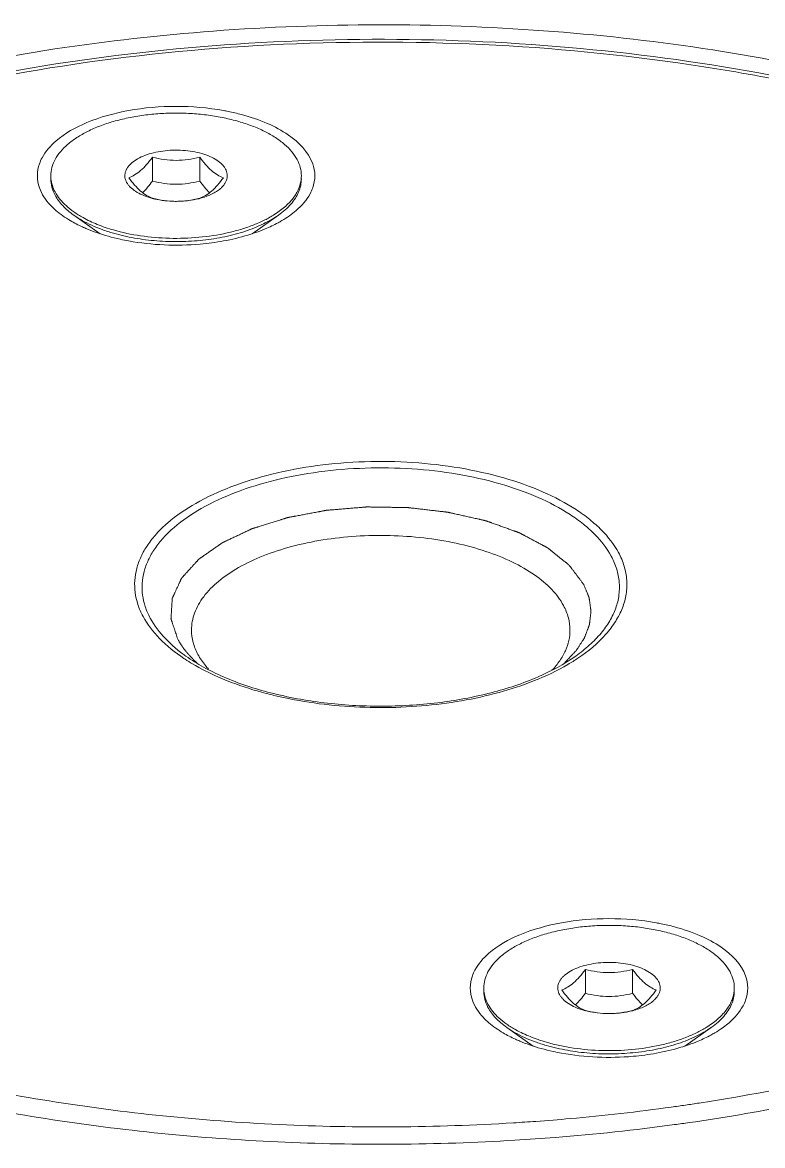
# Model space of a CAD drawing. Header units: millimetres. Extents: x 0 to 4009, y 0 to 2835.
# Drawn here: x 3020.6 to 3055.8, y 2490.8 to 2544.2 of the extents above; entities that cross this region are included whole.
import ezdxf

# ---------------------------------------------------------------- set-up
doc = ezdxf.new("R2010")
doc.units = ezdxf.units.MM
doc.layers.get('0').update_dxf_attribs({"lineweight": 13})

msp = doc.modelspace()

# ---------------------------------------------------------------- linework, layer by layer
for p, q in [((3026.821, 2537.766), (3026.821, 2536.631)), ((3029.071, 2537.766), (3029.071, 2536.631)), ((3024.335, 2534.122), (3023.081, 2535.009)), ((3031.557, 2534.122), (3032.811, 2535.009)), ((3033.661, 2535.234), (3033.332, 2534.98)), ((3046.955, 2514.038), (3046.951, 2514.035)), ((3047.411, 2499.13), (3047.411, 2497.995)), ((3049.661, 2499.13), (3049.661, 2497.995)), ((3044.925, 2495.486), (3043.671, 2496.373)), ((3052.147, 2495.486), (3053.401, 2496.373)), ((3054.252, 2496.598), (3053.923, 2496.344))]:
    msp.add_line(p, q)
for centre, radius, start, end in [((3023.485, 2536.884), 1.498, 180.0105, 185.9078), ((3032.408, 2536.884), 1.496, 354.0492, 359.996), ((3027.734, 2539.314), 3.627, 253.9012, 255.3331), ((3027.946, 2540.538), 4.872, 267.9886, 270.9745), ((3027.947, 2540.489), 4.822, 270.9701, 273.5151), ((3027.951, 2540.425), 4.758, 273.5146, 274.9839), ((3028.118, 2539.464), 3.782, 283.8414, 284.6791), ((3025.513, 2539.173), 5.131, 234.826, 239.5326), ((3030.368, 2539.192), 5.152, 300.4703, 305.1499), ((3026.821, 2541.803), 8.073, 247.2844, 250.808), ((3029.079, 2541.776), 8.045, 289.2014, 292.7385), ((3033.221, 2521.287), 8.845, 236.3501, 236.7834), ((3033.553, 2521.803), 9.459, 236.8147, 239.317), ((3044.076, 2498.249), 1.498, 180.0105, 185.9078), ((3052.999, 2498.248), 1.496, 354.0492, 359.996), ((3048.324, 2500.678), 3.627, 253.9012, 255.3331), ((3048.537, 2501.902), 4.872, 267.9886, 270.9745), ((3048.538, 2501.853), 4.822, 270.9701, 273.5151), ((3048.542, 2501.789), 4.758, 273.5146, 274.9839), ((3048.708, 2500.828), 3.782, 283.8414, 284.6791), ((3046.103, 2500.537), 5.131, 234.826, 239.5326), ((3050.959, 2500.556), 5.152, 300.4703, 305.1499), ((3047.412, 2503.167), 8.073, 247.2844, 250.808), ((3049.669, 2503.14), 8.045, 289.2014, 292.7385), ((3038.479, 2586.275), 94.593, 277.91266, 278.32167), ((3038.601, 2585.438), 93.748, 278.32166, 278.72929), ((3037.772, 2592.783), 101.142, 273.52764, 274.13268), ((3038.442, 2588.891), 98.038, 277.74316, 278.16041)]:
    msp.add_arc(centre, radius, start, end)
for points, knots in [([(3089.277, 2524.023), (3087.844, 2526.831), (3084.341, 2530.668), (3078.522, 2534.672), (3073.032, 2537.48), (3066.793, 2539.848), (3057.438, 2542.419), (3044.811, 2544.202), (3029.399, 2544.119), (3016.837, 2542.198), (3007.587, 2539.522), (3001.45, 2537.083), (2996.091, 2534.221), (2992.95, 2531.951), (2991.565, 2530.752)], [0, 0, 0, 0, 0.088881, 0.141375, 0.199264, 0.262136, 0.329285, 0.472453, 0.620055, 0.762514, 0.829074, 0.891229, 0.948342, 1, 1, 1, 1]), ([(2985.081, 2516.574), (2985.081, 2517.403), (2985.232, 2519.082), (2985.907, 2521.555), (2987.013, 2523.966), (2988.532, 2526.291), (2990.443, 2528.517), (2992.727, 2530.63), (2995.363, 2532.619), (2998.331, 2534.473), (3001.608, 2536.181), (3005.168, 2537.731), (3008.986, 2539.112), (3014.464, 2540.741), (3021.751, 2542.273), (3030.861, 2543.29), (3040.186, 2543.483), (3049.431, 2542.846), (3056.923, 2541.624), (3062.631, 2540.234), (3066.661, 2539.018), (3070.461, 2537.624), (3074.002, 2536.062), (3077.257, 2534.343), (3080.201, 2532.479), (3082.813, 2530.479), (3085.732, 2527.736), (3087.515, 2525.381), (3088.404, 2523.723)], [0, 0, 0, 0, 0.020646, 0.041676, 0.063474, 0.086348, 0.110553, 0.136267, 0.163599, 0.192589, 0.223223, 0.255438, 0.289128, 0.324158, 0.397531, 0.474028, 0.551881, 0.629235, 0.704266, 0.740391, 0.775328, 0.808915, 0.841018, 0.871534, 0.900403, 0.927615, 0.953214, 1, 1, 1, 1]), ([(3087.522, 2524.117), (3087.071, 2524.959), (3085.987, 2526.627), (3083.951, 2528.952), (3081.474, 2531.162), (3078.58, 2533.238), (3075.296, 2535.161), (3071.655, 2536.913), (3067.689, 2538.479), (3063.436, 2539.843), (3058.938, 2540.994), (3052.6, 2542.241), (3044.362, 2543.187), (3034.333, 2543.349), (3024.43, 2542.543), (3016.468, 2541.069), (3010.478, 2539.412), (3006.317, 2537.979), (3002.455, 2536.349), (2998.929, 2534.538), (2995.772, 2532.562), (2993.014, 2530.44), (2991.035, 2528.53), (2989.689, 2526.946), (2988.541, 2525.386), (2987.379, 2523.377), (2986.451, 2520.858), (2986.024, 2518.297), (2986.11, 2515.724), (2986.705, 2513.175), (2987.414, 2511.554), (2987.839, 2510.762)], [0, 0, 0, 0, 0.022934, 0.047544, 0.074031, 0.10249, 0.132931, 0.165291, 0.199452, 0.235247, 0.272476, 0.310905, 0.3903, 0.471244, 0.55141, 0.628527, 0.665302, 0.700574, 0.734151, 0.765882, 0.795666, 0.823463, 0.849311, 0.861546, 0.873352, 0.895795, 0.917016, 0.937486, 0.957762, 0.978422, 1, 1, 1, 1]), ([(3022.23, 2538.534), (3022.662, 2538.908), (3023.788, 2539.529), (3025.742, 2540.062), (3027.945, 2540.248), (3029.46, 2540.12), (3030.203, 2539.985)], [0, 0, 0, 0, 0.206306, 0.454834, 0.727416, 1, 1, 1, 1]), ([(3030.925, 2539.464), (3030.694, 2539.531), (3030.218, 2539.647), (3029.483, 2539.771), (3028.721, 2539.847), (3027.946, 2539.872), (3027.171, 2539.847), (3026.409, 2539.771), (3025.673, 2539.647), (3024.976, 2539.477), (3024.328, 2539.262), (3023.742, 2539.008), (3023.226, 2538.717), (3022.79, 2538.394), (3022.44, 2538.045), (3022.182, 2537.673), (3022.023, 2537.284), (3021.987, 2537.015), (3021.987, 2536.884)], [0, 0, 0, 0, 0.070402, 0.143616, 0.218736, 0.294834, 0.370931, 0.446055, 0.519262, 0.589668, 0.656485, 0.719057, 0.776906, 0.829795, 0.877802, 0.92142, 0.961647, 1, 1, 1, 1]), ([(3030.203, 2539.985), (3030.276, 2539.972), (3030.561, 2539.917), (3030.844, 2539.851), (3031.054, 2539.795)], [0, 0, 0, 0, 0.25414, 1, 1, 1, 1]), ([(3031.054, 2539.795), (3031.472, 2539.684), (3032.251, 2539.42), (3033.493, 2538.768), (3034.247, 2538.019), (3034.445, 2537.457)], [0, 0, 0, 0, 0.306727, 0.577589, 1, 1, 1, 1]), ([(3033.904, 2536.884), (3033.904, 2537.015), (3033.868, 2537.284), (3033.709, 2537.673), (3033.452, 2538.045), (3033.102, 2538.394), (3032.665, 2538.717), (3032.149, 2539.008), (3031.563, 2539.262), (3031.144, 2539.401), (3030.925, 2539.464)], [0, 0, 0, 0, 0.093469, 0.191504, 0.297803, 0.414799, 0.543694, 0.684666, 0.837174, 1, 1, 1, 1]), ([(3021.446, 2537.458), (3021.48, 2537.554), (3021.664, 2537.963), (3021.97, 2538.309), (3022.23, 2538.534)], [0, 0, 0, 0, 0.229745, 1, 1, 1, 1]), ([(3029.164, 2537.939), (3029.021, 2537.98), (3028.723, 2538.047), (3028.261, 2538.1), (3027.788, 2538.107), (3027.32, 2538.069), (3026.876, 2537.987), (3026.472, 2537.863), (3026.123, 2537.704), (3025.922, 2537.567), (3025.836, 2537.493)], [0, 0, 0, 0, 0.128611, 0.263628, 0.401279, 0.537607, 0.668749, 0.791211, 0.902193, 1, 1, 1, 1]), ([(3025.836, 2537.493), (3025.798, 2537.46), (3025.727, 2537.392), (3025.638, 2537.28), (3025.571, 2537.164), (3025.527, 2537.046), (3025.507, 2536.925), (3025.511, 2536.803), (3025.54, 2536.683), (3025.591, 2536.565), (3025.665, 2536.451), (3025.798, 2536.299), (3026.021, 2536.125), (3026.349, 2535.954), (3026.596, 2535.868), (3026.728, 2535.829)], [0, 0, 0, 0, 0.062761, 0.121167, 0.1757, 0.227248, 0.276977, 0.32624, 0.376438, 0.428866, 0.484593, 0.544387, 0.677689, 0.830135, 1, 1, 1, 1]), ([(3026.258, 2537.128), (3026.36, 2537.216), (3026.558, 2537.421), (3026.733, 2537.645), (3026.821, 2537.766)], [0, 0, 0, 0, 0.47416, 1, 1, 1, 1]), ([(3029.071, 2537.766), (3028.887, 2537.72), (3028.515, 2537.643), (3027.946, 2537.601), (3027.376, 2537.643), (3027.004, 2537.72), (3026.821, 2537.766)], [0, 0, 0, 0, 0.249369, 0.5, 0.750631, 1, 1, 1, 1]), ([(3030.196, 2536.791), (3030.099, 2536.827), (3029.899, 2536.92), (3029.613, 2537.131), (3029.333, 2537.421), (3029.159, 2537.645), (3029.071, 2537.766)], [0, 0, 0, 0, 0.203593, 0.435936, 0.703391, 1, 1, 1, 1]), ([(3030.055, 2536.275), (3030.093, 2536.308), (3030.164, 2536.377), (3030.253, 2536.488), (3030.32, 2536.604), (3030.364, 2536.723), (3030.384, 2536.844), (3030.38, 2536.965), (3030.352, 2537.085), (3030.3, 2537.203), (3030.226, 2537.318), (3030.093, 2537.47), (3029.87, 2537.643), (3029.542, 2537.814), (3029.296, 2537.901), (3029.164, 2537.939)], [0, 0, 0, 0, 0.062761, 0.121167, 0.1757, 0.227248, 0.276977, 0.32624, 0.376438, 0.428866, 0.484593, 0.544387, 0.677689, 0.830135, 1, 1, 1, 1]), ([(3021.446, 2536.311), (3021.381, 2536.494), (3021.31, 2536.884), (3021.381, 2537.275), (3021.446, 2537.458)], [0, 0, 0, 0, 0.499811, 1, 1, 1, 1]), ([(3025.696, 2536.791), (3025.792, 2536.827), (3025.992, 2536.92), (3026.17, 2537.051), (3026.258, 2537.128)], [0, 0, 0, 0, 0.467037, 1, 1, 1, 1]), ([(3034.445, 2537.457), (3034.51, 2537.274), (3034.581, 2536.884), (3034.51, 2536.494), (3034.445, 2536.311)], [0, 0, 0, 0, 0.499811, 1, 1, 1, 1]), ([(3022.19, 2535.957), (3022.126, 2536.078), (3022.023, 2536.329), (3021.987, 2536.598), (3021.987, 2536.729)], [0, 0, 0, 0, 0.511935, 1, 1, 1, 1]), ([(3021.995, 2536.73), (3022.006, 2536.625), (3022.052, 2536.411), (3022.138, 2536.21), (3022.191, 2536.112)], [0, 0, 0, 0, 0.48875, 1, 1, 1, 1]), ([(3025.696, 2536.791), (3025.784, 2536.671), (3025.958, 2536.447), (3026.238, 2536.157), (3026.524, 2535.946), (3026.724, 2535.852), (3026.821, 2535.817)], [0, 0, 0, 0, 0.296609, 0.564064, 0.796406, 1, 1, 1, 1]), ([(3026.351, 2536.078), (3026.435, 2536.158), (3026.598, 2536.337), (3026.746, 2536.529), (3026.821, 2536.631)], [0, 0, 0, 0, 0.480006, 1, 1, 1, 1]), ([(3026.821, 2536.631), (3027.004, 2536.585), (3027.376, 2536.508), (3027.946, 2536.465), (3028.515, 2536.508), (3028.887, 2536.585), (3029.071, 2536.631)], [0, 0, 0, 0, 0.249369, 0.5, 0.750631, 1, 1, 1, 1]), ([(3029.071, 2536.631), (3029.145, 2536.529), (3029.293, 2536.337), (3029.457, 2536.158), (3029.54, 2536.078)], [0, 0, 0, 0, 0.520021, 1, 1, 1, 1]), ([(3030.196, 2536.791), (3030.107, 2536.671), (3029.933, 2536.447), (3029.735, 2536.242), (3029.633, 2536.153)], [0, 0, 0, 0, 0.52584, 1, 1, 1, 1]), ([(3033.509, 2535.817), (3033.615, 2535.955), (3033.749, 2536.176), (3033.859, 2536.492), (3033.888, 2536.651), (3033.896, 2536.729)], [0, 0, 0, 0, 0.520142, 0.763527, 1, 1, 1, 1]), ([(3033.904, 2536.729), (3033.904, 2536.624), (3033.882, 2536.412), (3033.816, 2536.208), (3033.774, 2536.109)], [0, 0, 0, 0, 0.492161, 1, 1, 1, 1]), ([(3022.23, 2535.234), (3022.137, 2535.315), (3021.814, 2535.622), (3021.554, 2536.006), (3021.446, 2536.311)], [0, 0, 0, 0, 0.27505, 1, 1, 1, 1]), ([(3023.081, 2535.009), (3022.982, 2535.078), (3022.798, 2535.221), (3022.481, 2535.521), (3022.287, 2535.777), (3022.19, 2535.957)], [0, 0, 0, 0, 0.27524, 0.533045, 1, 1, 1, 1]), ([(3022.191, 2536.112), (3022.322, 2535.868), (3022.61, 2535.527), (3023.085, 2535.149), (3023.367, 2534.974), (3023.518, 2534.891)], [0, 0, 0, 0, 0.45623, 0.716827, 1, 1, 1, 1]), ([(3029.633, 2536.153), (3029.545, 2536.077), (3029.367, 2535.946), (3029.167, 2535.852), (3029.071, 2535.817)], [0, 0, 0, 0, 0.532969, 1, 1, 1, 1]), ([(3029.076, 2535.805), (3029.175, 2535.831), (3029.364, 2535.889), (3029.628, 2535.998), (3029.859, 2536.124), (3029.995, 2536.223), (3030.055, 2536.275)], [0, 0, 0, 0, 0.279516, 0.540776, 0.781432, 1, 1, 1, 1]), ([(3033.774, 2536.109), (3033.731, 2536.008), (3033.622, 2535.805), (3033.405, 2535.522), (3033.132, 2535.252), (3032.923, 2535.088), (3032.811, 2535.009)], [0, 0, 0, 0, 0.223626, 0.463201, 0.721485, 1, 1, 1, 1]), ([(3034.445, 2536.311), (3034.411, 2536.214), (3034.227, 2535.805), (3033.922, 2535.459), (3033.661, 2535.234)], [0, 0, 0, 0, 0.229745, 1, 1, 1, 1]), ([(3026.815, 2535.805), (3026.968, 2535.765), (3027.287, 2535.703), (3027.61, 2535.675), (3027.775, 2535.669)], [0, 0, 0, 0, 0.489329, 1, 1, 1, 1]), ([(3026.821, 2535.817), (3027.004, 2535.771), (3027.376, 2535.695), (3027.946, 2535.652), (3028.515, 2535.695), (3028.887, 2535.771), (3029.071, 2535.817)], [0, 0, 0, 0, 0.249369, 0.5, 0.750631, 1, 1, 1, 1]), ([(3028.364, 2535.684), (3028.421, 2535.689), (3028.642, 2535.713), (3028.862, 2535.752), (3029.022, 2535.792)], [0, 0, 0, 0, 0.256008, 1, 1, 1, 1]), ([(3032.576, 2535.009), (3032.762, 2535.124), (3033.099, 2535.365), (3033.39, 2535.663), (3033.509, 2535.817)], [0, 0, 0, 0, 0.529004, 1, 1, 1, 1]), ([(3024.966, 2534.149), (3024.785, 2534.201), (3024.435, 2534.315), (3023.937, 2534.517), (3023.486, 2534.745), (3023.209, 2534.918), (3023.081, 2535.009)], [0, 0, 0, 0, 0.272061, 0.530387, 0.773325, 1, 1, 1, 1]), ([(3023.518, 2534.891), (3023.736, 2534.769), (3024.21, 2534.547), (3024.706, 2534.379), (3024.966, 2534.304)], [0, 0, 0, 0, 0.479531, 1, 1, 1, 1]), ([(3032.811, 2535.009), (3032.585, 2534.849), (3032.076, 2534.558), (3031.22, 2534.22), (3030.255, 2533.964), (3029.213, 2533.801), (3028.129, 2533.734), (3027.039, 2533.767), (3025.979, 2533.899), (3025.295, 2534.054), (3024.966, 2534.149)], [0, 0, 0, 0, 0.10215, 0.216038, 0.339759, 0.470638, 0.605509, 0.740965, 0.873547, 1, 1, 1, 1]), ([(3030.369, 2534.163), (3030.579, 2534.209), (3030.985, 2534.314), (3031.565, 2534.509), (3032.095, 2534.736), (3032.423, 2534.915), (3032.576, 2535.009)], [0, 0, 0, 0, 0.271073, 0.529371, 0.772859, 1, 1, 1, 1]), ([(3023.703, 2534.356), (3023.633, 2534.386), (3023.362, 2534.504), (3023.099, 2534.64), (3022.911, 2534.751)], [0, 0, 0, 0, 0.259491, 1, 1, 1, 1]), ([(3024.966, 2534.304), (3025.388, 2534.182), (3026.273, 2533.997), (3027.638, 2533.882), (3029.019, 2533.926), (3029.929, 2534.064), (3030.369, 2534.163)], [0, 0, 0, 0, 0.241353, 0.495388, 0.751794, 1, 1, 1, 1]), ([(3032.981, 2534.751), (3032.92, 2534.715), (3032.663, 2534.57), (3032.395, 2534.443), (3032.188, 2534.356)], [0, 0, 0, 0, 0.240482, 1, 1, 1, 1]), ([(3025.689, 2533.783), (3025.555, 2533.807), (3025.041, 2533.911), (3024.534, 2534.051), (3024.167, 2534.179)], [0, 0, 0, 0, 0.258636, 1, 1, 1, 1]), ([(3030.203, 2533.783), (3029.836, 2533.716), (3028.339, 2533.519), (3026.806, 2533.58), (3025.689, 2533.783)], [0, 0, 0, 0, 0.24761, 1, 1, 1, 1]), ([(3031.725, 2534.179), (3031.605, 2534.137), (3031.107, 2533.975), (3030.595, 2533.854), (3030.203, 2533.783)], [0, 0, 0, 0, 0.240931, 1, 1, 1, 1]), ([(3026.372, 2515.925), (3026.276, 2516.104), (3026.115, 2516.472), (3025.98, 2517.05), (3025.961, 2517.634), (3026.057, 2518.215), (3026.268, 2518.787), (3026.59, 2519.343), (3027.017, 2519.878), (3027.749, 2520.584), (3028.92, 2521.378), (3030.598, 2522.147), (3032.54, 2522.74), (3034.674, 2523.135), (3036.921, 2523.318), (3039.196, 2523.281), (3041.415, 2523.026), (3043.493, 2522.563), (3045.354, 2521.909), (3046.711, 2521.202), (3047.616, 2520.553), (3048.339, 2519.909), (3048.777, 2519.349), (3048.989, 2518.955)], [0, 0, 0, 0, 0.021577, 0.042257, 0.062544, 0.08302, 0.104248, 0.126701, 0.150738, 0.176595, 0.234131, 0.299418, 0.371459, 0.448606, 0.528805, 0.609781, 0.689207, 0.764865, 0.834811, 0.897585, 0.926053, 0.952554, 1, 1, 1, 1]), ([(3026.714, 2515.843), (3026.621, 2516.018), (3026.465, 2516.374), (3026.333, 2516.935), (3026.315, 2517.501), (3026.408, 2518.065), (3026.613, 2518.619), (3026.925, 2519.159), (3027.339, 2519.678), (3028.049, 2520.363), (3029.184, 2521.132), (3030.812, 2521.878), (3032.695, 2522.453), (3034.765, 2522.836), (3036.944, 2523.013), (3039.151, 2522.978), (3041.302, 2522.731), (3043.318, 2522.282), (3045.123, 2521.647), (3046.438, 2520.962), (3047.316, 2520.332), (3048.017, 2519.708), (3048.442, 2519.165), (3048.647, 2518.782)], [0, 0, 0, 0, 0.021578, 0.042258, 0.062544, 0.08302, 0.104248, 0.126701, 0.150738, 0.176595, 0.234131, 0.299418, 0.371459, 0.448606, 0.528805, 0.609781, 0.689207, 0.764865, 0.834811, 0.897585, 0.926052, 0.952554, 1, 1, 1, 1]), ([(3028.021, 2514.846), (3028.008, 2514.887), (3027.981, 2514.967), (3027.942, 2515.087), (3027.902, 2515.208), (3027.869, 2515.308), (3027.842, 2515.388), (3027.822, 2515.448), (3027.802, 2515.508), (3027.782, 2515.569), (3027.766, 2515.619), (3027.752, 2515.659), (3027.742, 2515.689), (3027.732, 2515.719), (3027.724, 2515.744), (3027.717, 2515.764), (3027.713, 2515.777), (3027.71, 2515.787), (3027.707, 2515.794), (3027.705, 2515.8), (3027.704, 2515.805), (3027.703, 2515.807), (3027.702, 2515.809), (3027.703, 2515.811), (3027.703, 2515.814), (3027.703, 2515.818), (3027.703, 2515.824), (3027.704, 2515.832), (3027.705, 2515.842), (3027.705, 2515.855), (3027.707, 2515.875), (3027.708, 2515.901), (3027.71, 2515.931), (3027.712, 2515.962), (3027.715, 2516.002), (3027.718, 2516.053), (3027.722, 2516.114), (3027.727, 2516.195), (3027.733, 2516.297), (3027.74, 2516.398), (3027.745, 2516.48), (3027.748, 2516.541), (3027.752, 2516.592), (3027.754, 2516.632), (3027.756, 2516.663), (3027.758, 2516.693), (3027.76, 2516.719), (3027.761, 2516.739), (3027.762, 2516.752), (3027.762, 2516.762), (3027.763, 2516.769), (3027.763, 2516.776), (3027.763, 2516.78), (3027.764, 2516.783), (3027.764, 2516.785), (3027.765, 2516.786), (3027.766, 2516.789), (3027.768, 2516.793), (3027.771, 2516.799), (3027.774, 2516.807), (3027.779, 2516.817), (3027.784, 2516.829), (3027.794, 2516.849), (3027.805, 2516.874), (3027.819, 2516.903), (3027.832, 2516.933), (3027.851, 2516.973), (3027.874, 2517.022), (3027.901, 2517.082), (3027.938, 2517.161), (3027.983, 2517.26), (3028.029, 2517.359), (3028.066, 2517.438), (3028.093, 2517.498), (3028.116, 2517.547), (3028.134, 2517.587), (3028.148, 2517.617), (3028.162, 2517.646), (3028.173, 2517.671), (3028.182, 2517.691), (3028.188, 2517.703), (3028.193, 2517.713), (3028.196, 2517.721), (3028.199, 2517.727), (3028.201, 2517.731), (3028.202, 2517.734), (3028.203, 2517.735), (3028.204, 2517.737), (3028.207, 2517.74), (3028.21, 2517.744), (3028.216, 2517.75), (3028.222, 2517.757), (3028.231, 2517.766), (3028.241, 2517.778), (3028.258, 2517.797), (3028.279, 2517.82), (3028.305, 2517.849), (3028.331, 2517.877), (3028.365, 2517.915), (3028.407, 2517.962), (3028.458, 2518.018), (3028.526, 2518.094), (3028.612, 2518.188), (3028.697, 2518.282), (3028.765, 2518.358), (3028.816, 2518.414), (3028.858, 2518.461), (3028.893, 2518.499), (3028.918, 2518.527), (3028.944, 2518.556), (3028.965, 2518.579), (3028.982, 2518.598), (3028.993, 2518.61), (3029.001, 2518.619), (3029.007, 2518.626), (3029.013, 2518.632), (3029.017, 2518.636), (3029.019, 2518.639), (3029.02, 2518.641), (3029.023, 2518.642), (3029.025, 2518.644), (3029.031, 2518.648), (3029.038, 2518.653), (3029.047, 2518.659), (3029.059, 2518.667), (3029.074, 2518.678), (3029.097, 2518.694), (3029.127, 2518.715), (3029.162, 2518.74), (3029.198, 2518.765), (3029.245, 2518.798), (3029.304, 2518.839), (3029.375, 2518.889), (3029.47, 2518.955), (3029.588, 2519.037), (3029.707, 2519.12), (3029.801, 2519.186), (3029.872, 2519.236), (3029.932, 2519.277), (3029.979, 2519.31), (3030.014, 2519.335), (3030.05, 2519.36), (3030.079, 2519.38), (3030.103, 2519.397), (3030.118, 2519.407), (3030.13, 2519.415), (3030.139, 2519.422), (3030.146, 2519.427), (3030.151, 2519.43), (3030.154, 2519.432), (3030.156, 2519.434), (3030.159, 2519.435), (3030.163, 2519.437), (3030.169, 2519.44), (3030.179, 2519.444), (3030.19, 2519.45), (3030.205, 2519.457), (3030.223, 2519.465), (3030.253, 2519.479), (3030.29, 2519.497), (3030.334, 2519.518), (3030.379, 2519.538), (3030.438, 2519.566), (3030.512, 2519.601), (3030.601, 2519.643), (3030.72, 2519.698), (3030.868, 2519.768), (3031.016, 2519.838), (3031.134, 2519.893), (3031.223, 2519.935), (3031.297, 2519.97), (3031.357, 2519.998), (3031.401, 2520.019), (3031.446, 2520.039), (3031.483, 2520.057), (3031.512, 2520.071), (3031.531, 2520.079), (3031.546, 2520.086), (3031.557, 2520.092), (3031.566, 2520.096), (3031.573, 2520.099), (3031.576, 2520.101), (3031.579, 2520.102), (3031.582, 2520.103), (3031.587, 2520.104), (3031.594, 2520.107), (3031.605, 2520.11), (3031.618, 2520.114), (3031.635, 2520.12), (3031.657, 2520.126), (3031.691, 2520.137), (3031.734, 2520.151), (3031.786, 2520.167), (3031.838, 2520.183), (3031.907, 2520.204), (3031.993, 2520.231), (3032.096, 2520.264), (3032.234, 2520.307), (3032.407, 2520.361), (3032.579, 2520.414), (3032.717, 2520.458), (3032.82, 2520.49), (3032.907, 2520.517), (3032.976, 2520.538), (3033.027, 2520.555), (3033.079, 2520.571), (3033.122, 2520.584), (3033.157, 2520.595), (3033.178, 2520.602), (3033.195, 2520.607), (3033.208, 2520.611), (3033.219, 2520.614), (3033.227, 2520.617), (3033.231, 2520.618), (3033.234, 2520.619), (3033.238, 2520.62), (3033.243, 2520.621), (3033.251, 2520.622), (3033.263, 2520.625), (3033.278, 2520.627), (3033.297, 2520.631), (3033.321, 2520.636), (3033.36, 2520.643), (3033.408, 2520.652), (3033.466, 2520.663), (3033.525, 2520.674), (3033.602, 2520.689), (3033.699, 2520.707), (3033.815, 2520.729), (3033.97, 2520.758), (3034.163, 2520.795), (3034.357, 2520.831), (3034.512, 2520.861), (3034.628, 2520.882), (3034.725, 2520.901), (3034.802, 2520.915), (3034.86, 2520.926), (3034.918, 2520.937), (3034.967, 2520.946), (3035.005, 2520.954), (3035.034, 2520.959), (3035.058, 2520.964), (3035.075, 2520.967), (3035.085, 2520.969), (3035.092, 2520.97), (3035.1, 2520.971), (3035.11, 2520.972), (3035.127, 2520.973), (3035.152, 2520.975), (3035.183, 2520.978), (3035.223, 2520.981), (3035.273, 2520.985), (3035.333, 2520.99), (3035.393, 2520.995), (3035.473, 2521.002), (3035.574, 2521.01), (3035.694, 2521.02), (3035.854, 2521.033), (3036.055, 2521.05), (3036.256, 2521.067), (3036.416, 2521.08), (3036.536, 2521.09), (3036.657, 2521.1), (3036.757, 2521.108), (3036.837, 2521.115), (3036.887, 2521.119), (3036.928, 2521.122), (3036.958, 2521.125), (3036.983, 2521.127), (3037, 2521.128), (3037.01, 2521.129), (3037.018, 2521.13), (3037.025, 2521.129), (3037.036, 2521.129), (3037.053, 2521.129), (3037.079, 2521.129), (3037.109, 2521.128), (3037.15, 2521.128), (3037.201, 2521.127), (3037.282, 2521.125), (3037.384, 2521.124), (3037.505, 2521.122), (3037.627, 2521.12), (3037.79, 2521.117), (3037.993, 2521.114), (3038.196, 2521.111), (3038.359, 2521.109), (3038.481, 2521.107), (3038.603, 2521.105), (3038.704, 2521.103), (3038.786, 2521.102), (3038.836, 2521.101), (3038.877, 2521.1), (3038.908, 2521.1), (3038.933, 2521.099), (3038.951, 2521.099), (3038.961, 2521.099), (3038.969, 2521.099), (3038.976, 2521.098), (3038.986, 2521.097), (3039.003, 2521.095), (3039.028, 2521.092), (3039.058, 2521.089), (3039.097, 2521.084), (3039.147, 2521.078), (3039.226, 2521.069), (3039.325, 2521.058), (3039.444, 2521.044), (3039.563, 2521.03), (3039.721, 2521.012), (3039.919, 2520.989), (3040.117, 2520.966), (3040.276, 2520.948), (3040.395, 2520.934), (3040.494, 2520.923), (3040.573, 2520.914), (3040.632, 2520.907), (3040.692, 2520.9), (3040.741, 2520.894), (3040.781, 2520.89), (3040.811, 2520.886), (3040.835, 2520.883), (3040.853, 2520.881), (3040.863, 2520.88), (3040.87, 2520.88), (3040.877, 2520.878), (3040.887, 2520.876), (3040.903, 2520.872), (3040.927, 2520.867), (3040.955, 2520.86), (3040.993, 2520.852), (3041.04, 2520.841), (3041.096, 2520.828), (3041.153, 2520.816), (3041.228, 2520.799), (3041.323, 2520.777), (3041.436, 2520.752), (3041.587, 2520.718), (3041.775, 2520.675), (3041.964, 2520.632), (3042.115, 2520.598), (3042.228, 2520.573), (3042.322, 2520.552), (3042.398, 2520.535), (3042.454, 2520.522), (3042.511, 2520.509), (3042.558, 2520.498), (3042.596, 2520.49), (3042.619, 2520.485), (3042.638, 2520.48), (3042.652, 2520.477), (3042.664, 2520.474), (3042.672, 2520.473), (3042.677, 2520.471), (3042.681, 2520.471), (3042.684, 2520.47), (3042.688, 2520.468), (3042.695, 2520.466), (3042.705, 2520.462), (3042.718, 2520.457), (3042.734, 2520.451), (3042.755, 2520.444), (3042.788, 2520.432), (3042.829, 2520.417), (3042.879, 2520.4), (3042.928, 2520.382), (3042.995, 2520.358), (3043.077, 2520.329), (3043.176, 2520.293), (3043.309, 2520.246), (3043.474, 2520.187), (3043.639, 2520.128), (3043.772, 2520.08), (3043.871, 2520.045), (3043.953, 2520.015), (3044.019, 2519.991), (3044.069, 2519.974), (3044.119, 2519.956), (3044.16, 2519.941), (3044.193, 2519.929), (3044.214, 2519.922), (3044.23, 2519.916), (3044.243, 2519.912), (3044.253, 2519.908), (3044.26, 2519.905), (3044.264, 2519.904), (3044.268, 2519.903), (3044.27, 2519.901), (3044.274, 2519.899), (3044.28, 2519.896), (3044.288, 2519.892), (3044.299, 2519.886), (3044.313, 2519.879), (3044.33, 2519.869), (3044.358, 2519.854), (3044.393, 2519.836), (3044.434, 2519.814), (3044.476, 2519.792), (3044.532, 2519.762), (3044.601, 2519.725), (3044.685, 2519.68), (3044.796, 2519.621), (3044.935, 2519.547), (3045.075, 2519.473), (3045.186, 2519.414), (3045.269, 2519.369), (3045.339, 2519.332), (3045.395, 2519.302), (3045.436, 2519.28), (3045.478, 2519.258), (3045.513, 2519.239), (3045.541, 2519.225), (3045.558, 2519.215), (3045.572, 2519.208), (3045.583, 2519.202), (3045.591, 2519.198), (3045.597, 2519.195), (3045.601, 2519.193), (3045.604, 2519.191), (3045.605, 2519.19), (3045.608, 2519.188), (3045.613, 2519.184), (3045.62, 2519.178), (3045.628, 2519.172), (3045.638, 2519.163), (3045.652, 2519.153), (3045.673, 2519.135), (3045.7, 2519.114), (3045.733, 2519.088), (3045.765, 2519.062), (3045.808, 2519.028), (3045.862, 2518.984), (3045.927, 2518.933), (3046.013, 2518.864), (3046.121, 2518.778), (3046.228, 2518.691), (3046.314, 2518.622), (3046.379, 2518.571), (3046.433, 2518.528), (3046.476, 2518.493), (3046.508, 2518.467), (3046.541, 2518.441), (3046.568, 2518.42), (3046.589, 2518.403), (3046.603, 2518.392), (3046.613, 2518.383), (3046.621, 2518.377), (3046.628, 2518.371), (3046.633, 2518.368), (3046.636, 2518.365), (3046.638, 2518.364), (3046.639, 2518.362), (3046.641, 2518.36), (3046.644, 2518.355), (3046.649, 2518.349), (3046.654, 2518.342), (3046.661, 2518.332), (3046.671, 2518.32), (3046.685, 2518.301), (3046.703, 2518.277), (3046.725, 2518.248), (3046.747, 2518.219), (3046.777, 2518.18), (3046.813, 2518.131), (3046.857, 2518.073), (3046.916, 2517.996), (3046.989, 2517.899), (3047.076, 2517.783), (3047.164, 2517.667), (3047.252, 2517.551), (3047.311, 2517.473), (3047.34, 2517.435)], [0, 0, 0, 0, 0.007812, 0.015625, 0.023438, 0.03125, 0.035156, 0.039062, 0.042969, 0.046875, 0.050781, 0.052734, 0.054688, 0.056641, 0.058594, 0.05957, 0.060547, 0.061035, 0.061523, 0.062012, 0.062256, 0.062378, 0.0625, 0.062622, 0.062744, 0.062988, 0.063477, 0.063965, 0.064453, 0.06543, 0.066406, 0.068359, 0.070312, 0.072266, 0.074219, 0.078125, 0.082031, 0.085938, 0.09375, 0.101562, 0.105469, 0.109375, 0.113281, 0.115234, 0.117188, 0.119141, 0.121094, 0.12207, 0.123047, 0.123535, 0.124023, 0.124512, 0.124756, 0.124878, 0.125, 0.125122, 0.125244, 0.125488, 0.125977, 0.126465, 0.126953, 0.12793, 0.128906, 0.130859, 0.132812, 0.134766, 0.136719, 0.140625, 0.144531, 0.148438, 0.15625, 0.164062, 0.167969, 0.171875, 0.175781, 0.177734, 0.179688, 0.181641, 0.183594, 0.18457, 0.185547, 0.186035, 0.186523, 0.187012, 0.187256, 0.187378, 0.1875, 0.187622, 0.187744, 0.187988, 0.188477, 0.188965, 0.189453, 0.19043, 0.191406, 0.193359, 0.195312, 0.197266, 0.199219, 0.203125, 0.207031, 0.210938, 0.21875, 0.226562, 0.230469, 0.234375, 0.238281, 0.240234, 0.242188, 0.244141, 0.246094, 0.24707, 0.248047, 0.248535, 0.249023, 0.249512, 0.249756, 0.249878, 0.25, 0.250122, 0.250244, 0.250488, 0.250977, 0.251465, 0.251953, 0.25293, 0.253906, 0.255859, 0.257812, 0.259766, 0.261719, 0.265625, 0.269531, 0.273438, 0.28125, 0.289062, 0.292969, 0.296875, 0.300781, 0.302734, 0.304688, 0.306641, 0.308594, 0.30957, 0.310547, 0.311035, 0.311523, 0.312012, 0.312256, 0.312378, 0.3125, 0.312622, 0.312744, 0.312988, 0.313477, 0.313965, 0.314453, 0.31543, 0.316406, 0.318359, 0.320312, 0.322266, 0.324219, 0.328125, 0.332031, 0.335938, 0.34375, 0.351562, 0.355469, 0.359375, 0.363281, 0.365234, 0.367188, 0.369141, 0.371094, 0.37207, 0.373047, 0.373535, 0.374023, 0.374512, 0.374756, 0.374878, 0.375, 0.375122, 0.375244, 0.375488, 0.375977, 0.376465, 0.376953, 0.37793, 0.378906, 0.380859, 0.382812, 0.384766, 0.386719, 0.390625, 0.394531, 0.398438, 0.40625, 0.414062, 0.417969, 0.421875, 0.425781, 0.427734, 0.429688, 0.431641, 0.433594, 0.43457, 0.435547, 0.436035, 0.436523, 0.437012, 0.437256, 0.437378, 0.4375, 0.437622, 0.437744, 0.437988, 0.438477, 0.438965, 0.439453, 0.44043, 0.441406, 0.443359, 0.445312, 0.447266, 0.449219, 0.453125, 0.457031, 0.460938, 0.46875, 0.476562, 0.480469, 0.484375, 0.488281, 0.490234, 0.492188, 0.494141, 0.496094, 0.49707, 0.498047, 0.499023, 0.499512, 0.499756, 0.5, 0.500244, 0.500488, 0.500977, 0.501953, 0.50293, 0.503906, 0.505859, 0.507812, 0.509766, 0.511719, 0.515625, 0.519531, 0.523438, 0.53125, 0.539062, 0.542969, 0.546875, 0.550781, 0.554688, 0.556641, 0.558594, 0.55957, 0.560547, 0.561523, 0.562012, 0.562256, 0.5625, 0.562744, 0.562988, 0.563477, 0.564453, 0.56543, 0.566406, 0.568359, 0.570312, 0.574219, 0.578125, 0.582031, 0.585938, 0.59375, 0.601562, 0.605469, 0.609375, 0.613281, 0.617188, 0.619141, 0.621094, 0.62207, 0.623047, 0.624023, 0.624512, 0.624756, 0.625, 0.625244, 0.625488, 0.625977, 0.626953, 0.62793, 0.628906, 0.630859, 0.632812, 0.636719, 0.640625, 0.644531, 0.648438, 0.65625, 0.664062, 0.667969, 0.671875, 0.675781, 0.677734, 0.679688, 0.681641, 0.683594, 0.68457, 0.685547, 0.686523, 0.687012, 0.687256, 0.6875, 0.687744, 0.687988, 0.688477, 0.689453, 0.69043, 0.691406, 0.693359, 0.695312, 0.697266, 0.699219, 0.703125, 0.707031, 0.710938, 0.71875, 0.726562, 0.730469, 0.734375, 0.738281, 0.740234, 0.742188, 0.744141, 0.746094, 0.74707, 0.748047, 0.748535, 0.749023, 0.749512, 0.749756, 0.749878, 0.75, 0.750122, 0.750244, 0.750488, 0.750977, 0.751465, 0.751953, 0.75293, 0.753906, 0.755859, 0.757812, 0.759766, 0.761719, 0.765625, 0.769531, 0.773438, 0.78125, 0.789062, 0.792969, 0.796875, 0.800781, 0.802734, 0.804688, 0.806641, 0.808594, 0.80957, 0.810547, 0.811035, 0.811523, 0.812012, 0.812256, 0.812378, 0.8125, 0.812622, 0.812744, 0.812988, 0.813477, 0.813965, 0.814453, 0.81543, 0.816406, 0.818359, 0.820312, 0.822266, 0.824219, 0.828125, 0.832031, 0.835938, 0.84375, 0.851562, 0.855469, 0.859375, 0.863281, 0.865234, 0.867188, 0.869141, 0.871094, 0.87207, 0.873047, 0.873535, 0.874023, 0.874512, 0.874756, 0.874878, 0.875, 0.875122, 0.875244, 0.875488, 0.875977, 0.876465, 0.876953, 0.87793, 0.878906, 0.880859, 0.882812, 0.884766, 0.886719, 0.890625, 0.894531, 0.898438, 0.90625, 0.914062, 0.917969, 0.921875, 0.925781, 0.927734, 0.929688, 0.931641, 0.933594, 0.93457, 0.935547, 0.936035, 0.936523, 0.937012, 0.937256, 0.937378, 0.9375, 0.937622, 0.937744, 0.937988, 0.938477, 0.938965, 0.939453, 0.94043, 0.941406, 0.943359, 0.945312, 0.947266, 0.949219, 0.953125, 0.957031, 0.960938, 0.96875, 0.976562, 0.984375, 0.992188, 1, 1, 1, 1]), ([(3028.681, 2515.275), (3028.681, 2515.41), (3028.706, 2515.684), (3028.857, 2516.237), (3029.249, 2516.919), (3029.976, 2517.646), (3030.94, 2518.293), (3032.114, 2518.841), (3033.463, 2519.277), (3034.945, 2519.587), (3036.514, 2519.761), (3038.119, 2519.793), (3039.711, 2519.683), (3041.238, 2519.434), (3042.653, 2519.054), (3043.911, 2518.555), (3044.975, 2517.951), (3045.813, 2517.259), (3046.226, 2516.716), (3046.374, 2516.439)], [0, 0, 0, 0, 0.019742, 0.039958, 0.083293, 0.132543, 0.188745, 0.251852, 0.321076, 0.395123, 0.472369, 0.550996, 0.629102, 0.704818, 0.776418, 0.84244, 0.901839, 0.954189, 1, 1, 1, 1]), ([(3048.989, 2518.955), (3049.099, 2518.749), (3049.278, 2518.325), (3049.405, 2517.654), (3049.377, 2516.979), (3049.194, 2516.313), (3048.863, 2515.665), (3048.205, 2514.802), (3047.544, 2514.26), (3047.058, 2513.936)], [0, 0, 0, 0, 0.117675, 0.23014, 0.341215, 0.455127, 0.575641, 0.705629, 1, 1, 1, 1]), ([(3048.647, 2518.782), (3048.751, 2518.588), (3048.921, 2518.19), (3049.047, 2517.56), (3049.031, 2516.925), (3048.874, 2516.298), (3048.582, 2515.686), (3048.158, 2515.097), (3047.61, 2514.537), (3047.184, 2514.201), (3046.955, 2514.038)], [0, 0, 0, 0, 0.11867, 0.232149, 0.344024, 0.458311, 0.578658, 0.707911, 0.848, 1, 1, 1, 1]), ([(3047.34, 2517.435), (3047.355, 2517.396), (3047.386, 2517.319), (3047.425, 2517.223), (3047.456, 2517.146), (3047.479, 2517.088), (3047.503, 2517.031), (3047.526, 2516.973), (3047.545, 2516.925), (3047.559, 2516.891), (3047.567, 2516.872), (3047.572, 2516.858), (3047.578, 2516.843), (3047.583, 2516.832), (3047.586, 2516.825), (3047.587, 2516.822), (3047.588, 2516.82), (3047.588, 2516.817), (3047.589, 2516.813), (3047.59, 2516.807), (3047.591, 2516.797), (3047.593, 2516.784), (3047.596, 2516.764), (3047.6, 2516.739), (3047.604, 2516.709), (3047.61, 2516.668), (3047.62, 2516.598), (3047.631, 2516.517), (3047.643, 2516.437), (3047.651, 2516.377), (3047.659, 2516.326), (3047.664, 2516.286), (3047.669, 2516.256), (3047.672, 2516.231), (3047.675, 2516.211), (3047.677, 2516.198), (3047.678, 2516.188), (3047.679, 2516.182), (3047.68, 2516.177), (3047.68, 2516.175), (3047.68, 2516.172), (3047.68, 2516.169), (3047.679, 2516.162), (3047.677, 2516.15), (3047.676, 2516.135), (3047.674, 2516.12), (3047.672, 2516.1), (3047.668, 2516.065), (3047.662, 2516.014), (3047.655, 2515.954), (3047.648, 2515.894), (3047.641, 2515.833), (3047.634, 2515.773), (3047.628, 2515.722), (3047.623, 2515.682), (3047.62, 2515.652), (3047.616, 2515.622), (3047.614, 2515.597), (3047.611, 2515.577), (3047.61, 2515.564), (3047.609, 2515.554), (3047.608, 2515.546), (3047.607, 2515.54), (3047.607, 2515.536), (3047.606, 2515.533), (3047.606, 2515.531), (3047.605, 2515.529), (3047.604, 2515.527), (3047.603, 2515.523), (3047.6, 2515.516), (3047.598, 2515.509), (3047.594, 2515.499), (3047.589, 2515.487), (3047.582, 2515.467), (3047.572, 2515.442), (3047.561, 2515.412), (3047.55, 2515.383), (3047.535, 2515.343), (3047.516, 2515.293), (3047.494, 2515.234), (3047.471, 2515.175), (3047.449, 2515.115), (3047.426, 2515.056), (3047.408, 2515.006), (3047.394, 2514.971), (3047.387, 2514.952), (3047.381, 2514.937), (3047.376, 2514.922), (3047.371, 2514.911), (3047.369, 2514.903), (3047.367, 2514.9), (3047.367, 2514.898), (3047.365, 2514.895), (3047.363, 2514.891), (3047.359, 2514.885), (3047.353, 2514.876), (3047.345, 2514.864), (3047.333, 2514.846), (3047.318, 2514.822), (3047.3, 2514.794), (3047.275, 2514.757), (3047.233, 2514.692), (3047.184, 2514.617), (3047.136, 2514.543), (3047.1, 2514.487), (3047.069, 2514.44), (3047.045, 2514.403), (3047.027, 2514.375), (3047.012, 2514.351), (3047, 2514.333), (3046.992, 2514.321), (3046.986, 2514.312), (3046.982, 2514.306), (3046.979, 2514.302), (3046.978, 2514.299), (3046.975, 2514.297), (3046.973, 2514.294), (3046.966, 2514.287), (3046.956, 2514.277), (3046.943, 2514.263), (3046.93, 2514.249), (3046.912, 2514.23), (3046.881, 2514.198), (3046.837, 2514.151), (3046.784, 2514.095), (3046.731, 2514.04), (3046.678, 2513.984), (3046.608, 2513.91), (3046.52, 2513.817), (3046.449, 2513.742), (3046.414, 2513.705)], [0, 0, 0, 0, 0.03125, 0.0625, 0.078125, 0.09375, 0.109375, 0.125, 0.140625, 0.148438, 0.152344, 0.15625, 0.160156, 0.164062, 0.165039, 0.166016, 0.166504, 0.166992, 0.167969, 0.169922, 0.171875, 0.175781, 0.179688, 0.1875, 0.195312, 0.203125, 0.21875, 0.25, 0.265625, 0.28125, 0.296875, 0.304688, 0.3125, 0.320312, 0.324219, 0.328125, 0.330078, 0.332031, 0.333008, 0.333496, 0.333984, 0.334961, 0.335938, 0.339844, 0.34375, 0.347656, 0.351562, 0.359375, 0.375, 0.390625, 0.40625, 0.421875, 0.4375, 0.453125, 0.460938, 0.46875, 0.476562, 0.484375, 0.488281, 0.492188, 0.494141, 0.496094, 0.498047, 0.499023, 0.499512, 0.5, 0.500488, 0.500977, 0.501953, 0.503906, 0.505859, 0.507812, 0.511719, 0.515625, 0.523438, 0.53125, 0.539062, 0.546875, 0.5625, 0.578125, 0.59375, 0.609375, 0.625, 0.640625, 0.648438, 0.652344, 0.65625, 0.660156, 0.664062, 0.665039, 0.666016, 0.666504, 0.666992, 0.667969, 0.669922, 0.671875, 0.675781, 0.679688, 0.6875, 0.695312, 0.703125, 0.71875, 0.75, 0.765625, 0.78125, 0.796875, 0.804688, 0.8125, 0.820312, 0.824219, 0.828125, 0.830078, 0.832031, 0.833008, 0.833496, 0.833984, 0.834961, 0.835938, 0.839844, 0.84375, 0.847656, 0.851562, 0.859375, 0.875, 0.890625, 0.90625, 0.921875, 0.9375, 0.96875, 1, 1, 1, 1]), ([(3046.374, 2516.439), (3046.472, 2516.257), (3046.626, 2515.878), (3046.681, 2515.472), (3046.681, 2515.275)], [0, 0, 0, 0, 0.511753, 1, 1, 1, 1]), ([(3028.32, 2513.924), (3027.902, 2514.202), (3027.162, 2514.789), (3026.578, 2515.541), (3026.372, 2515.925)], [0, 0, 0, 0, 0.53543, 1, 1, 1, 1]), ([(3027.756, 2514.556), (3027.646, 2514.655), (3027.247, 2515.039), (3026.905, 2515.486), (3026.714, 2515.843)], [0, 0, 0, 0, 0.267715, 1, 1, 1, 1]), ([(3028.987, 2514.11), (3028.889, 2514.292), (3028.735, 2514.671), (3028.681, 2515.077), (3028.681, 2515.275)], [0, 0, 0, 0, 0.511847, 1, 1, 1, 1]), ([(3046.681, 2515.275), (3046.681, 2515.109), (3046.643, 2514.771), (3046.475, 2514.276), (3046.2, 2513.796), (3045.958, 2513.501), (3045.824, 2513.358)], [0, 0, 0, 0, 0.231355, 0.47078, 0.725265, 1, 1, 1, 1]), ([(3028.41, 2514.035), (3028.352, 2514.077), (3028.126, 2514.241), (3027.91, 2514.417), (3027.756, 2514.556)], [0, 0, 0, 0, 0.257465, 1, 1, 1, 1]), ([(3028.929, 2513.721), (3028.907, 2513.742), (3028.873, 2513.774), (3028.829, 2513.816), (3028.8, 2513.843), (3028.778, 2513.864), (3028.764, 2513.878), (3028.754, 2513.887), (3028.749, 2513.892), (3028.743, 2513.898), (3028.736, 2513.906), (3028.719, 2513.923), (3028.694, 2513.95), (3028.66, 2513.985), (3028.632, 2514.015), (3028.609, 2514.038), (3028.595, 2514.053), (3028.584, 2514.065), (3028.577, 2514.072), (3028.571, 2514.078), (3028.567, 2514.082), (3028.564, 2514.087), (3028.556, 2514.095), (3028.546, 2514.107), (3028.532, 2514.124), (3028.517, 2514.14), (3028.498, 2514.162), (3028.48, 2514.184), (3028.461, 2514.207), (3028.446, 2514.223), (3028.435, 2514.237), (3028.426, 2514.246), (3028.422, 2514.252), (3028.418, 2514.256), (3028.414, 2514.261), (3028.41, 2514.267), (3028.402, 2514.278), (3028.39, 2514.293), (3028.376, 2514.311), (3028.357, 2514.336), (3028.334, 2514.366), (3028.31, 2514.397), (3028.292, 2514.421), (3028.28, 2514.436), (3028.27, 2514.449), (3028.264, 2514.458), (3028.258, 2514.467), (3028.245, 2514.486), (3028.227, 2514.514), (3028.202, 2514.551), (3028.177, 2514.588), (3028.158, 2514.616), (3028.145, 2514.635), (3028.14, 2514.643), (3028.136, 2514.649), (3028.132, 2514.655), (3028.126, 2514.666), (3028.117, 2514.681), (3028.103, 2514.705), (3028.085, 2514.736), (3028.057, 2514.785), (3028.035, 2514.822), (3028.021, 2514.846)], [0, 0, 0, 0, 0.0625, 0.09375, 0.125, 0.140625, 0.15625, 0.164062, 0.167969, 0.171875, 0.179688, 0.1875, 0.21875, 0.25, 0.28125, 0.296875, 0.3125, 0.320312, 0.328125, 0.332031, 0.335938, 0.339844, 0.34375, 0.359375, 0.375, 0.390625, 0.40625, 0.4375, 0.453125, 0.46875, 0.484375, 0.492188, 0.496094, 0.5, 0.503906, 0.507812, 0.515625, 0.53125, 0.546875, 0.5625, 0.59375, 0.625, 0.640625, 0.65625, 0.664062, 0.671875, 0.679688, 0.6875, 0.71875, 0.75, 0.78125, 0.8125, 0.820312, 0.828125, 0.832031, 0.835938, 0.84375, 0.859375, 0.875, 0.90625, 0.9375, 1, 1, 1, 1]), ([(3028.413, 2514.034), (3028.68, 2513.845), (3029.262, 2513.486), (3030.585, 2512.844), (3032.499, 2512.214), (3035.016, 2511.756), (3037.686, 2511.6), (3040.355, 2511.757), (3042.873, 2512.217), (3045.092, 2512.949), (3046.399, 2513.645), (3046.954, 2514.038)], [0, 0, 0, 0, 0.050501, 0.105504, 0.227176, 0.360604, 0.500158, 0.6397, 0.773092, 0.894705, 1, 1, 1, 1]), ([(3029.485, 2513.415), (3029.435, 2513.47), (3029.249, 2513.686), (3029.087, 2513.924), (3028.987, 2514.11)], [0, 0, 0, 0, 0.261504, 1, 1, 1, 1]), ([(3030.379, 2512.864), (3030.231, 2512.923), (3029.665, 2513.16), (3029.116, 2513.438), (3028.726, 2513.669)], [0, 0, 0, 0, 0.260897, 1, 1, 1, 1]), ([(3047.058, 2513.936), (3046.904, 2513.832), (3046.233, 2513.414), (3045.515, 2513.075), (3044.953, 2512.853)], [0, 0, 0, 0, 0.235228, 1, 1, 1, 1]), ([(3044.953, 2512.853), (3044.419, 2512.641), (3043.288, 2512.27), (3041.501, 2511.878), (3039.608, 2511.638), (3037.662, 2511.559), (3035.717, 2511.641), (3033.826, 2511.884), (3032.041, 2512.279), (3030.912, 2512.651), (3030.379, 2512.864)], [0, 0, 0, 0, 0.115903, 0.23951, 0.368483, 0.500195, 0.631882, 0.760779, 0.884262, 1, 1, 1, 1]), ([(3052.829, 2492.776), (3055.919, 2493.251), (3060.45, 2494.179), (3066.238, 2495.903), (3070.242, 2497.374), (3073.946, 2499.03), (3077.316, 2500.858), (3080.32, 2502.839), (3082.123, 2504.302), (3082.949, 2505.057)], [0, 0, 0, 0, 0.284642, 0.41998, 0.549569, 0.672764, 0.789067, 0.898172, 1, 1, 1, 1]), ([(3052.358, 2491.846), (3055.552, 2492.304), (3061.689, 2493.494), (3070.271, 2496.181), (3077.691, 2499.627), (3081.972, 2502.547), (3083.796, 2504.127)], [0, 0, 0, 0, 0.283458, 0.548027, 0.788034, 1, 1, 1, 1]), ([(3051.516, 2500.828), (3051.285, 2500.895), (3050.809, 2501.011), (3050.073, 2501.135), (3049.311, 2501.211), (3048.536, 2501.236), (3047.761, 2501.211), (3047, 2501.135), (3046.264, 2501.011), (3045.566, 2500.841), (3044.919, 2500.626), (3044.333, 2500.372), (3043.817, 2500.081), (3043.381, 2499.759), (3043.03, 2499.409), (3042.773, 2499.037), (3042.614, 2498.648), (3042.578, 2498.379), (3042.578, 2498.248)], [0, 0, 0, 0, 0.070402, 0.143616, 0.218736, 0.294834, 0.370931, 0.446055, 0.519262, 0.589668, 0.656485, 0.719057, 0.776906, 0.829795, 0.877802, 0.92142, 0.961647, 1, 1, 1, 1]), ([(3042.821, 2499.898), (3043.253, 2500.272), (3044.379, 2500.893), (3046.333, 2501.426), (3048.536, 2501.612), (3050.05, 2501.484), (3050.794, 2501.349)], [0, 0, 0, 0, 0.206306, 0.454834, 0.727416, 1, 1, 1, 1]), ([(3050.794, 2501.349), (3050.866, 2501.336), (3051.152, 2501.281), (3051.435, 2501.215), (3051.644, 2501.159)], [0, 0, 0, 0, 0.25414, 1, 1, 1, 1]), ([(3054.495, 2498.248), (3054.495, 2498.379), (3054.459, 2498.648), (3054.3, 2499.037), (3054.043, 2499.409), (3053.692, 2499.759), (3053.256, 2500.081), (3052.74, 2500.372), (3052.154, 2500.626), (3051.734, 2500.765), (3051.516, 2500.828)], [0, 0, 0, 0, 0.093469, 0.191504, 0.297803, 0.414799, 0.543694, 0.684666, 0.837174, 1, 1, 1, 1]), ([(3051.644, 2501.159), (3052.063, 2501.048), (3052.842, 2500.785), (3054.084, 2500.132), (3054.838, 2499.383), (3055.036, 2498.821)], [0, 0, 0, 0, 0.306727, 0.577589, 1, 1, 1, 1]), ([(3042.037, 2498.822), (3042.071, 2498.918), (3042.255, 2499.327), (3042.56, 2499.673), (3042.821, 2499.898)], [0, 0, 0, 0, 0.229745, 1, 1, 1, 1]), ([(3049.754, 2499.303), (3049.611, 2499.344), (3049.313, 2499.411), (3048.852, 2499.464), (3048.378, 2499.471), (3047.911, 2499.433), (3047.467, 2499.351), (3047.063, 2499.228), (3046.714, 2499.068), (3046.513, 2498.931), (3046.427, 2498.857)], [0, 0, 0, 0, 0.128611, 0.263628, 0.401279, 0.537607, 0.668749, 0.791211, 0.902193, 1, 1, 1, 1]), ([(3046.849, 2498.492), (3046.951, 2498.58), (3047.149, 2498.785), (3047.323, 2499.009), (3047.411, 2499.13)], [0, 0, 0, 0, 0.47416, 1, 1, 1, 1]), ([(3049.661, 2499.13), (3049.478, 2499.084), (3049.106, 2499.008), (3048.536, 2498.965), (3047.967, 2499.008), (3047.595, 2499.084), (3047.411, 2499.13)], [0, 0, 0, 0, 0.249369, 0.5, 0.750631, 1, 1, 1, 1]), ([(3050.786, 2498.155), (3050.69, 2498.191), (3050.49, 2498.284), (3050.203, 2498.496), (3049.924, 2498.785), (3049.75, 2499.009), (3049.661, 2499.13)], [0, 0, 0, 0, 0.203593, 0.435936, 0.703391, 1, 1, 1, 1]), ([(3050.646, 2497.639), (3050.684, 2497.673), (3050.755, 2497.741), (3050.844, 2497.852), (3050.911, 2497.968), (3050.955, 2498.087), (3050.975, 2498.208), (3050.971, 2498.329), (3050.943, 2498.45), (3050.891, 2498.568), (3050.817, 2498.682), (3050.684, 2498.834), (3050.461, 2499.007), (3050.133, 2499.178), (3049.886, 2499.265), (3049.754, 2499.303)], [0, 0, 0, 0, 0.062761, 0.121167, 0.1757, 0.227248, 0.276977, 0.32624, 0.376438, 0.428866, 0.484593, 0.544387, 0.677689, 0.830135, 1, 1, 1, 1]), ([(3042.037, 2497.675), (3041.972, 2497.858), (3041.901, 2498.248), (3041.972, 2498.639), (3042.037, 2498.822)], [0, 0, 0, 0, 0.499811, 1, 1, 1, 1]), ([(3046.427, 2498.857), (3046.389, 2498.824), (3046.318, 2498.756), (3046.229, 2498.644), (3046.162, 2498.529), (3046.118, 2498.41), (3046.098, 2498.289), (3046.102, 2498.167), (3046.13, 2498.047), (3046.182, 2497.929), (3046.256, 2497.815), (3046.389, 2497.663), (3046.612, 2497.489), (3046.94, 2497.318), (3047.187, 2497.232), (3047.319, 2497.194)], [0, 0, 0, 0, 0.062761, 0.121167, 0.1757, 0.227248, 0.276977, 0.32624, 0.376438, 0.428866, 0.484593, 0.544387, 0.677689, 0.830135, 1, 1, 1, 1]), ([(3046.286, 2498.155), (3046.383, 2498.191), (3046.583, 2498.284), (3046.761, 2498.415), (3046.849, 2498.492)], [0, 0, 0, 0, 0.467037, 1, 1, 1, 1]), ([(3055.036, 2498.821), (3055.101, 2498.638), (3055.172, 2498.248), (3055.101, 2497.858), (3055.036, 2497.675)], [0, 0, 0, 0, 0.499811, 1, 1, 1, 1]), ([(3002.744, 2498.453), (3004.156, 2497.803), (3007.113, 2496.592), (3011.777, 2495.068), (3016.742, 2493.804), (3021.95, 2492.815), (3027.342, 2492.112), (3034.705, 2491.565), (3040.284, 2491.605), (3043.995, 2491.833)], [0, 0, 0, 0, 0.110553, 0.227092, 0.348823, 0.474822, 0.604065, 0.735456, 1, 1, 1, 1]), ([(3042.781, 2497.321), (3042.716, 2497.442), (3042.614, 2497.693), (3042.578, 2497.962), (3042.578, 2498.093)], [0, 0, 0, 0, 0.511935, 1, 1, 1, 1]), ([(3042.586, 2498.094), (3042.597, 2497.989), (3042.642, 2497.775), (3042.729, 2497.574), (3042.781, 2497.476)], [0, 0, 0, 0, 0.48875, 1, 1, 1, 1]), ([(3046.286, 2498.155), (3046.375, 2498.035), (3046.549, 2497.811), (3046.828, 2497.521), (3047.115, 2497.31), (3047.315, 2497.216), (3047.411, 2497.181)], [0, 0, 0, 0, 0.296609, 0.564064, 0.796406, 1, 1, 1, 1]), ([(3046.942, 2497.442), (3047.026, 2497.522), (3047.189, 2497.701), (3047.337, 2497.893), (3047.411, 2497.995)], [0, 0, 0, 0, 0.480006, 1, 1, 1, 1]), ([(3047.411, 2497.995), (3047.595, 2497.949), (3047.967, 2497.872), (3048.536, 2497.83), (3049.106, 2497.872), (3049.478, 2497.949), (3049.661, 2497.995)], [0, 0, 0, 0, 0.249369, 0.5, 0.750631, 1, 1, 1, 1]), ([(3049.661, 2497.995), (3049.736, 2497.893), (3049.884, 2497.701), (3050.047, 2497.522), (3050.131, 2497.442)], [0, 0, 0, 0, 0.520021, 1, 1, 1, 1]), ([(3050.786, 2498.155), (3050.698, 2498.035), (3050.524, 2497.811), (3050.326, 2497.606), (3050.224, 2497.518)], [0, 0, 0, 0, 0.52584, 1, 1, 1, 1]), ([(3054.099, 2497.181), (3054.205, 2497.319), (3054.34, 2497.54), (3054.449, 2497.856), (3054.479, 2498.015), (3054.487, 2498.093)], [0, 0, 0, 0, 0.520142, 0.763527, 1, 1, 1, 1]), ([(3054.495, 2498.093), (3054.495, 2497.988), (3054.472, 2497.776), (3054.407, 2497.572), (3054.365, 2497.473)], [0, 0, 0, 0, 0.492161, 1, 1, 1, 1]), ([(3002.232, 2497.572), (3005.195, 2496.25), (3011.611, 2493.999), (3021.877, 2491.809), (3032.833, 2490.728), (3040.311, 2490.78), (3044.062, 2491.007)], [0, 0, 0, 0, 0.227942, 0.475755, 0.735956, 1, 1, 1, 1]), ([(3042.821, 2496.598), (3042.728, 2496.679), (3042.405, 2496.986), (3042.144, 2497.37), (3042.037, 2497.675)], [0, 0, 0, 0, 0.27505, 1, 1, 1, 1]), ([(3042.781, 2497.476), (3042.913, 2497.232), (3043.2, 2496.891), (3043.676, 2496.513), (3043.958, 2496.338), (3044.108, 2496.255)], [0, 0, 0, 0, 0.45623, 0.716827, 1, 1, 1, 1]), ([(3050.224, 2497.518), (3050.135, 2497.441), (3049.958, 2497.31), (3049.758, 2497.216), (3049.661, 2497.181)], [0, 0, 0, 0, 0.532969, 1, 1, 1, 1]), ([(3049.667, 2497.169), (3049.765, 2497.195), (3049.954, 2497.253), (3050.218, 2497.362), (3050.45, 2497.488), (3050.585, 2497.587), (3050.646, 2497.639)], [0, 0, 0, 0, 0.279516, 0.540776, 0.781432, 1, 1, 1, 1]), ([(3054.365, 2497.473), (3054.321, 2497.372), (3054.212, 2497.169), (3053.995, 2496.886), (3053.723, 2496.616), (3053.514, 2496.452), (3053.401, 2496.373)], [0, 0, 0, 0, 0.223626, 0.463201, 0.721485, 1, 1, 1, 1]), ([(3055.036, 2497.675), (3055.002, 2497.578), (3054.818, 2497.169), (3054.512, 2496.824), (3054.252, 2496.598)], [0, 0, 0, 0, 0.229745, 1, 1, 1, 1]), ([(3043.671, 2496.373), (3043.573, 2496.442), (3043.389, 2496.585), (3043.071, 2496.885), (3042.878, 2497.142), (3042.781, 2497.321)], [0, 0, 0, 0, 0.27524, 0.533045, 1, 1, 1, 1]), ([(3047.406, 2497.17), (3047.559, 2497.129), (3047.877, 2497.067), (3048.2, 2497.039), (3048.366, 2497.033)], [0, 0, 0, 0, 0.489329, 1, 1, 1, 1]), ([(3047.411, 2497.181), (3047.595, 2497.135), (3047.967, 2497.059), (3048.536, 2497.016), (3049.106, 2497.059), (3049.478, 2497.135), (3049.661, 2497.181)], [0, 0, 0, 0, 0.249369, 0.5, 0.750631, 1, 1, 1, 1]), ([(3048.955, 2497.049), (3049.012, 2497.053), (3049.233, 2497.077), (3049.452, 2497.116), (3049.613, 2497.156)], [0, 0, 0, 0, 0.256008, 1, 1, 1, 1]), ([(3053.166, 2496.373), (3053.352, 2496.488), (3053.69, 2496.729), (3053.981, 2497.027), (3054.099, 2497.181)], [0, 0, 0, 0, 0.529004, 1, 1, 1, 1]), ([(3045.557, 2495.513), (3045.376, 2495.565), (3045.025, 2495.679), (3044.528, 2495.881), (3044.076, 2496.109), (3043.8, 2496.282), (3043.671, 2496.373)], [0, 0, 0, 0, 0.272061, 0.530387, 0.773325, 1, 1, 1, 1]), ([(3053.401, 2496.373), (3053.176, 2496.213), (3052.666, 2495.922), (3051.81, 2495.584), (3050.845, 2495.328), (3049.804, 2495.165), (3048.72, 2495.098), (3047.63, 2495.131), (3046.57, 2495.263), (3045.886, 2495.418), (3045.557, 2495.513)], [0, 0, 0, 0, 0.10215, 0.216038, 0.339759, 0.470638, 0.605509, 0.740965, 0.873547, 1, 1, 1, 1]), ([(3050.96, 2495.527), (3051.169, 2495.573), (3051.575, 2495.678), (3052.155, 2495.873), (3052.686, 2496.101), (3053.014, 2496.279), (3053.166, 2496.373)], [0, 0, 0, 0, 0.271073, 0.529371, 0.772859, 1, 1, 1, 1]), ([(3044.294, 2495.72), (3044.223, 2495.75), (3043.953, 2495.868), (3043.69, 2496.004), (3043.502, 2496.115)], [0, 0, 0, 0, 0.259491, 1, 1, 1, 1]), ([(3044.108, 2496.255), (3044.327, 2496.133), (3044.801, 2495.912), (3045.296, 2495.743), (3045.557, 2495.668)], [0, 0, 0, 0, 0.479531, 1, 1, 1, 1]), ([(3053.571, 2496.115), (3053.51, 2496.079), (3053.253, 2495.934), (3052.986, 2495.807), (3052.779, 2495.72)], [0, 0, 0, 0, 0.240482, 1, 1, 1, 1]), ([(3046.279, 2495.147), (3046.146, 2495.172), (3045.632, 2495.275), (3045.125, 2495.415), (3044.758, 2495.543)], [0, 0, 0, 0, 0.258636, 1, 1, 1, 1]), ([(3045.557, 2495.668), (3045.979, 2495.546), (3046.863, 2495.361), (3048.228, 2495.246), (3049.61, 2495.29), (3050.52, 2495.429), (3050.96, 2495.527)], [0, 0, 0, 0, 0.241353, 0.495388, 0.751794, 1, 1, 1, 1]), ([(3052.315, 2495.543), (3052.196, 2495.501), (3051.697, 2495.339), (3051.186, 2495.219), (3050.794, 2495.147)], [0, 0, 0, 0, 0.240931, 1, 1, 1, 1]), ([(3050.794, 2495.147), (3050.426, 2495.08), (3048.929, 2494.883), (3047.396, 2494.944), (3046.279, 2495.147)], [0, 0, 0, 0, 0.24761, 1, 1, 1, 1]), ([(3045.061, 2491.905), (3045.603, 2491.944), (3047.755, 2492.117), (3049.901, 2492.36), (3051.501, 2492.582)], [0, 0, 0, 0, 0.25179, 1, 1, 1, 1]), ([(3044.062, 2491.007), (3044.702, 2491.045), (3047.237, 2491.221), (3049.767, 2491.491), (3051.651, 2491.747)], [0, 0, 0, 0, 0.251878, 1, 1, 1, 1])]:
    msp.add_open_spline(points, degree=3, knots=knots)
for points in [[(3022.557, 2534.979), (3022.444, 2535.059), (3022.334, 2535.144), (3022.23, 2535.234)], [(3043.148, 2496.343), (3043.035, 2496.423), (3042.925, 2496.508), (3042.821, 2496.598)]]:
    msp.add_open_spline(points, degree=3)

doc.saveas('drawing.dxf')
